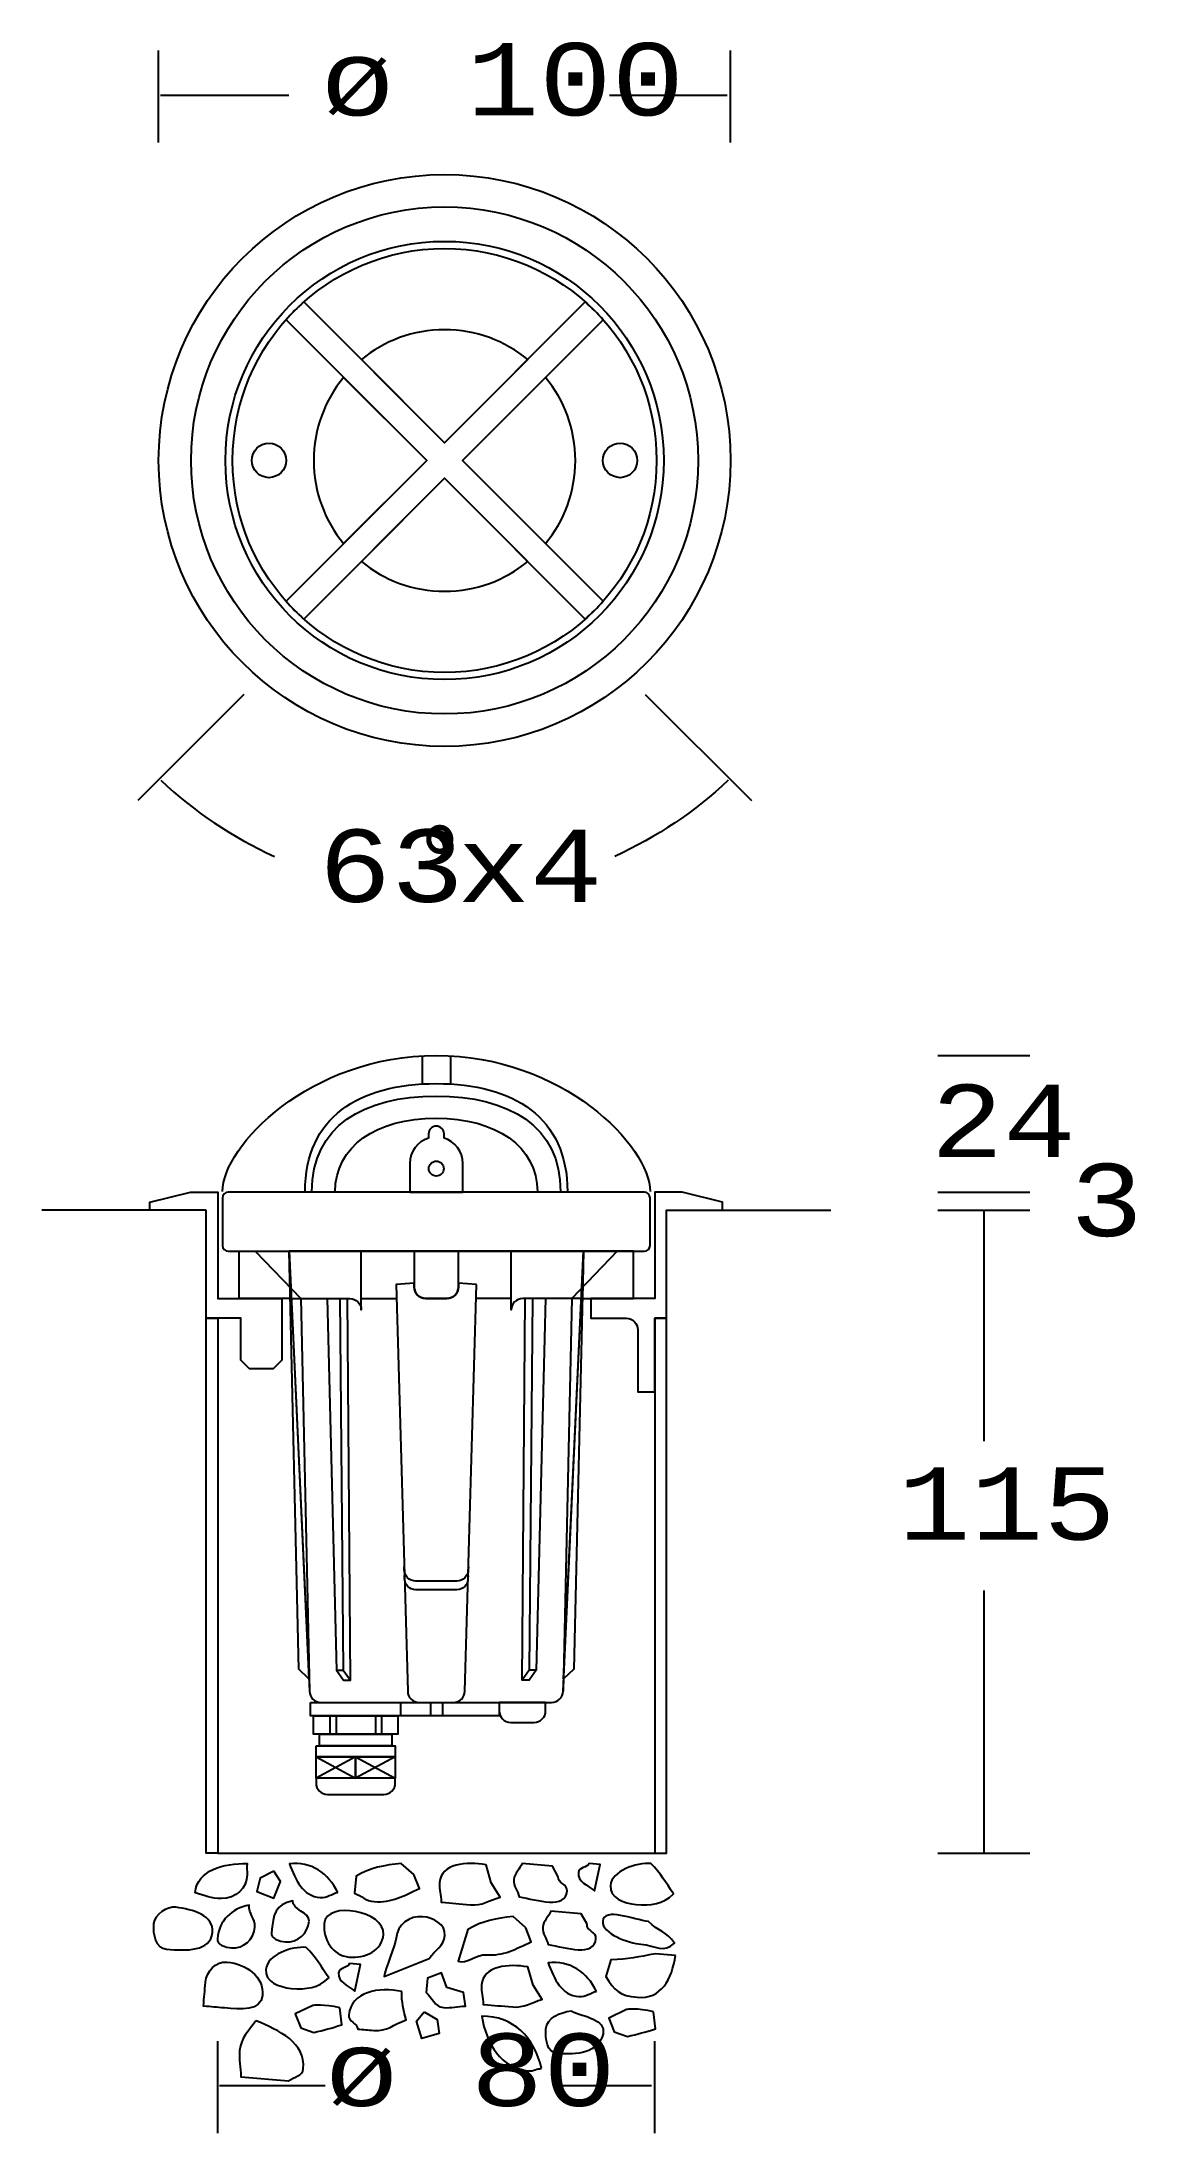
# Model space of a CAD drawing. Extents: x 44 to 161, y 47 to 269.
import ezdxf

# ---------------------------------------------------------------- set-up
doc = ezdxf.new("R2010")
doc.units = 0
doc.layers.add('LIVELLO_1', color=160, linetype='Continuous')
doc.styles.add('STD', font='txt')

# ---------------------------------------------------------------- blocks, each defined once
blk = doc.blocks.new('AI9-BLK2')
at = {"layer": 'LIVELLO_1', "color": 7}
for points in [[(-14.98, 10.57), (-16.42, 9.85), (-16.78, 8.42), (-14.98, 7.7), (-14.26, 9.49)], [(1.03, -4.38), (2.41, -5.22), (2.64, -6.68), (0.78, -7.23), (0.22, -5.39)]]:
    blk.add_lwpolyline(points, close=True, dxfattribs=at)
for points, knots in [([(-23.36, 8.29), (-22.32, 7.98), (-21.63, 7.67), (-20.54, 7.67), (-19.07, 7.67), (-17.82, 8.76), (-17.82, 10.21), (-17.82, 10.68), (-17.87, 10.94), (-17.82, 11.41), (-20.27, 11.41), (-23.15, 10.74), (-23.36, 8.29)], [0, 0, 0, 0, 1, 1, 1, 2, 2, 2, 3, 3, 3, 4, 4, 4, 4]), ([(-8.17, 8.33), (-8.82, 8.21), (-9.31, 7.71), (-10.03, 7.77), (-11.91, 7.94), (-12.66, 9.62), (-13.32, 11.38), (-11.04, 11.63), (-9.16, 10.39), (-8.17, 8.33)], [0, 0, 0, 0, 1, 1, 1, 2, 2, 2, 3, 3, 3, 3]), ([(-0.07, 10.22), (-0.07, 10.22), (0.52, 8.73), (0.52, 8.73), (-1.17, 7.98), (-2.41, 7.19), (-4.29, 7.35), (-5.19, 7.43), (-5.6, 7.92), (-6.38, 8.25), (-6.38, 8.25), (-6.22, 10.04), (-6.22, 10.04), (-4.7, 10.98), (-3.23, 11.21), (-1.41, 11.41), (-1.41, 11.41), (-0.07, 10.22), (-0.07, 10.22)], [0, 0, 0, 0, 1, 1, 1, 2, 2, 2, 3, 3, 3, 4, 4, 4, 5, 5, 5, 6, 6, 6, 6]), ([(8.16, 9.34), (8.16, 9.34), (9.11, 7.82), (9.11, 7.82), (7.91, 7.47), (7.23, 6.9), (5.97, 7.01), (4.72, 7.12), (4.09, 7.18), (2.84, 7.29), (2.82, 8.1), (2.59, 8.56), (2.66, 9.37), (2.84, 11.42), (5.56, 11.63), (7.61, 11.27), (7.61, 11.27), (8.16, 9.34), (8.16, 9.34)], [0, 0, 0, 0, 1, 1, 1, 2, 2, 2, 3, 3, 3, 4, 4, 4, 5, 5, 5, 6, 6, 6, 6]), ([(15.3, 10), (15.24, 9.29), (16.31, 9.19), (16.25, 8.48), (16.08, 6.52), (13.09, 7.5), (11.14, 7.85), (11.01, 8.49), (10.52, 8.98), (10.58, 9.69), (10.64, 10.41), (11.22, 10.8), (11.45, 11.41), (11.45, 11.41), (14.68, 11.13), (14.68, 11.13), (14.68, 11.13), (15.3, 10), (15.3, 10)], [0, 0, 0, 0, 1, 1, 1, 2, 2, 2, 3, 3, 3, 4, 4, 4, 5, 5, 5, 6, 6, 6, 6]), ([(18.61, 11.41), (18.61, 11.41), (19.78, 11.31), (19.78, 11.31), (19.78, 11.31), (19.17, 8.49), (19.17, 8.49), (18.41, 9.1), (17.36, 9.46), (17.44, 10.44), (17.49, 10.97), (18.4, 10.98), (18.61, 11.41)], [0, 0, 0, 0, 1, 1, 1, 2, 2, 2, 3, 3, 3, 4, 4, 4, 4]), ([(25.17, 11.4), (26.23, 10.31), (26.73, 9.44), (27.56, 8.16), (26.42, 7.06), (25.19, 6.9), (23.58, 7.04), (22.27, 7.16), (20.75, 7.76), (20.86, 9.06), (21, 10.61), (23.6, 11.54), (25.17, 11.4)], [0, 0, 0, 0, 1, 1, 1, 2, 2, 2, 3, 3, 3, 4, 4, 4, 4]), ([(-25.42, 6.74), (-23.6, 6.53), (-21.34, 5.87), (-21.51, 4.05), (-21.68, 2.03), (-24.36, 2.1), (-26.39, 2.28), (-27.59, 2.38), (-27.88, 3.82), (-27.78, 5.01), (-27.69, 5.95), (-26.35, 6.87), (-25.42, 6.74)], [0, 0, 0, 0, 1, 1, 1, 2, 2, 2, 3, 3, 3, 4, 4, 4, 4]), ([(-16.99, 4.62), (-17.1, 3.32), (-18.19, 2.32), (-19.49, 2.43), (-20.17, 2.49), (-21.04, 2.73), (-20.98, 3.4), (-20.81, 5.32), (-19.49, 6.61), (-17.62, 6.98), (-17.7, 6.04), (-16.91, 5.55), (-16.99, 4.62)], [0, 0, 0, 0, 1, 1, 1, 2, 2, 2, 3, 3, 3, 4, 4, 4, 4]), ([(-11.23, 5.25), (-11.35, 3.96), (-12.43, 2.95), (-13.73, 3.07), (-14.41, 3.13), (-15.29, 3.36), (-15.23, 4.03), (-15.06, 5.95), (-14.83, 7.07), (-12.96, 7.43), (-13.04, 6.49), (-11.15, 6.19), (-11.23, 5.25)], [0, 0, 0, 0, 1, 1, 1, 2, 2, 2, 3, 3, 3, 4, 4, 4, 4]), ([(-3.3, 3.84), (-3.45, 2.13), (-5.26, 1.29), (-6.98, 1.44), (-8.7, 1.59), (-9.76, 3.31), (-9.61, 5.02), (-9.39, 7.51), (-3.09, 6.33), (-3.3, 3.84)], [0, 0, 0, 0, 1, 1, 1, 2, 2, 2, 3, 3, 3, 3]), ([(24.91, 5.24), (25.97, 4.15), (26.83, 4.19), (27.66, 2.92), (26.51, 1.82), (25.72, 2.67), (24.1, 2.82), (22.8, 2.93), (19.93, 3.94), (20.04, 5.24), (20.18, 6.8), (23.35, 5.38), (24.91, 5.24)], [0, 0, 0, 0, 1, 1, 1, 2, 2, 2, 3, 3, 3, 4, 4, 4, 4]), ([(3.23, 3.74), (3.12, 2.58), (2.19, 2.22), (1.56, 1.28), (1.56, 1.28), (-3.24, -0.62), (-3.24, -0.62), (-3.18, 0.09), (-2.01, 2.76), (-1.95, 3.47), (-1.82, 4.9), (-0.56, 5.87), (0.87, 5.74), (2.04, 5.64), (3.33, 4.9), (3.23, 3.74)], [0, 0, 0, 0, 1, 1, 1, 2, 2, 2, 3, 3, 3, 4, 4, 4, 5, 5, 5, 5]), ([(11.84, 4.56), (11.84, 4.56), (12.43, 3.07), (12.43, 3.07), (10.74, 2.32), (9.5, 1.53), (7.62, 1.69), (6.72, 1.77), (5.43, 0.66), (4.64, 1), (4.64, 1), (5.69, 4.38), (5.69, 4.38), (7.22, 5.32), (8.68, 5.55), (10.5, 5.75), (10.5, 5.75), (11.84, 4.56), (11.84, 4.56)], [0, 0, 0, 0, 1, 1, 1, 2, 2, 2, 3, 3, 3, 4, 4, 4, 5, 5, 5, 6, 6, 6, 6]), ([(18.37, 4.93), (18.31, 4.22), (19.38, 4.12), (19.32, 3.41), (19.15, 1.45), (16.17, 2.43), (14.21, 2.78), (14.09, 3.42), (13.59, 3.91), (13.65, 4.62), (13.71, 5.33), (14.29, 5.73), (14.52, 6.34), (14.52, 6.34), (17.75, 6.06), (17.75, 6.06), (17.75, 6.06), (18.37, 4.93), (18.37, 4.93)], [0, 0, 0, 0, 1, 1, 1, 2, 2, 2, 3, 3, 3, 4, 4, 4, 5, 5, 5, 6, 6, 6, 6]), ([(-11.53, 2.47), (-10.47, 1.39), (-9.97, 0.51), (-9.13, -0.77), (-10.28, -1.87), (-11.5, -2.03), (-13.12, -1.89), (-14.42, -1.77), (-15.95, -1.17), (-15.83, 0.13), (-15.69, 1.68), (-13.09, 2.61), (-11.53, 2.47)], [0, 0, 0, 0, 1, 1, 1, 2, 2, 2, 3, 3, 3, 4, 4, 4, 4]), ([(-19.96, 0.91), (-21.16, 1.01), (-22.15, -0.05), (-22.25, -1.24), (-22.34, -2.23), (-22.39, -2.8), (-22.48, -3.78), (-21.59, -3.86), (-21.12, -3.9), (-20.23, -3.98), (-18.57, -4.13), (-16.33, -4.32), (-16.18, -2.66), (-16, -0.64), (-17.93, 0.73), (-19.96, 0.91)], [0, 0, 0, 0, 1, 1, 1, 2, 2, 2, 3, 3, 3, 4, 4, 4, 5, 5, 5, 5]), ([(-6.92, 0.74), (-6.92, 0.74), (-5.75, 0.64), (-5.75, 0.64), (-5.75, 0.64), (-6.36, -2.18), (-6.36, -2.18), (-7.12, -1.58), (-8.17, -1.21), (-8.09, -0.24), (-8.04, 0.3), (-7.14, 0.31), (-6.92, 0.74)], [0, 0, 0, 0, 1, 1, 1, 2, 2, 2, 3, 3, 3, 4, 4, 4, 4]), ([(12.64, -1.55), (12.64, -1.55), (13.59, -3.06), (13.59, -3.06), (12.38, -3.41), (11.7, -3.98), (10.45, -3.87), (9.19, -3.76), (8.57, -3.71), (7.31, -3.6), (7.29, -2.79), (7.06, -2.32), (7.13, -1.52), (7.31, 0.53), (10.04, 0.74), (12.08, 0.39), (12.08, 0.39), (12.64, -1.55), (12.64, -1.55)], [0, 0, 0, 0, 1, 1, 1, 2, 2, 2, 3, 3, 3, 4, 4, 4, 5, 5, 5, 6, 6, 6, 6]), ([(19.37, -2.21), (18.73, -2.34), (18.23, -2.83), (17.51, -2.77), (15.64, -2.61), (14.88, -0.93), (14.22, 0.84), (16.5, 1.09), (18.38, -0.15), (19.37, -2.21)], [0, 0, 0, 0, 1, 1, 1, 2, 2, 2, 3, 3, 3, 3]), ([(27.79, 1.61), (27.38, -0.96), (26.29, -3.06), (23.7, -2.84), (21.9, -2.68), (21.23, -2.13), (20.37, -0.62), (20.37, -0.62), (20.89, 1.14), (20.89, 1.14), (22.79, 1.24), (23.8, 1.42), (25.64, 1.8), (25.64, 1.8), (27.79, 1.61), (27.79, 1.61)], [0, 0, 0, 0, 1, 1, 1, 2, 2, 2, 3, 3, 3, 4, 4, 4, 5, 5, 5, 5]), ([(-1.36, -2.23), (-1.38, -3.4), (-1.17, -4.13), (-0.9, -5.24), (-2.3, -5.74), (-2.91, -6.5), (-4.35, -6.37), (-4.97, -6.32), (-5.42, -6.28), (-6.05, -6.23), (-6.08, -5.59), (-7.06, -5.42), (-7, -4.7), (-6.79, -2.3), (-3.75, -1.67), (-1.36, -2.23)], [0, 0, 0, 0, 1, 1, 1, 2, 2, 2, 3, 3, 3, 4, 4, 4, 5, 5, 5, 5]), ([(3.45, -1.81), (3.45, -1.81), (5.21, -2.32), (5.21, -2.32), (5.21, -2.32), (5.44, -3.78), (5.44, -3.78), (4.54, -3.79), (3.97, -4.01), (3.08, -3.93), (2.09, -3.85), (1.91, -2.84), (1.23, -2.33), (1.23, -2.33), (1.37, -0.82), (1.37, -0.82), (1.37, -0.82), (2.86, -0.23), (2.86, -0.23), (2.86, -0.23), (3.45, -1.81), (3.45, -1.81)], [0, 0, 0, 0, 1, 1, 1, 2, 2, 2, 3, 3, 3, 4, 4, 4, 5, 5, 5, 6, 6, 6, 7, 7, 7, 7]), ([(-7.95, -3.96), (-7.95, -3.96), (-7.75, -5.77), (-7.75, -5.77), (-8.87, -6.12), (-9.61, -6.33), (-10.71, -6.59), (-10.71, -6.59), (-12.12, -6.11), (-12.12, -6.11), (-12.12, -6.11), (-12.71, -4.62), (-12.71, -4.62), (-12.71, -4.62), (-10.82, -3.71), (-10.82, -3.71), (-10.82, -3.71), (-9.63, -3.55), (-7.95, -3.96)], [0, 0, 0, 0, 1, 1, 1, 2, 2, 2, 3, 3, 3, 4, 4, 4, 5, 5, 5, 6, 6, 6, 6]), ([(16.68, -4.29), (15.49, -4.46), (14.09, -4.96), (13.98, -6.21), (13.89, -7.28), (14.12, -8.74), (15.2, -8.83), (17.26, -9.01), (19.62, -8.77), (20.07, -6.74), (20.39, -5.15), (18.06, -4.95), (16.68, -4.29)], [0, 0, 0, 0, 1, 1, 1, 2, 2, 2, 3, 3, 3, 4, 4, 4, 4]), ([(25.43, -4.38), (25.43, -4.38), (25.64, -6.2), (25.64, -6.2), (24.52, -6.55), (23.78, -6.75), (22.67, -7.02), (22.67, -7.02), (21.27, -6.53), (21.27, -6.53), (21.27, -6.53), (20.68, -5.05), (20.68, -5.05), (20.68, -5.05), (22.57, -4.13), (22.57, -4.13), (22.57, -4.13), (23.75, -3.97), (25.43, -4.38)], [0, 0, 0, 0, 1, 1, 1, 2, 2, 2, 3, 3, 3, 4, 4, 4, 5, 5, 5, 6, 6, 6, 6]), ([(-16.89, -5.34), (-14.37, -6.37), (-11.59, -7.68), (-11.84, -10.45), (-11.91, -11.25), (-12.81, -11.26), (-13.4, -11.75), (-13.4, -11.75), (-18.5, -11.3), (-18.5, -11.3), (-18.5, -10.23), (-18.71, -9.58), (-18.62, -8.51), (-18.49, -7.08), (-17.62, -6.44), (-16.89, -5.34)], [0, 0, 0, 0, 1, 1, 1, 2, 2, 2, 3, 3, 3, 4, 4, 4, 5, 5, 5, 5]), ([(13.53, -10.44), (13, -10.4), (12.7, -10.73), (12.16, -10.68), (9.2, -10.43), (7.63, -7.77), (7.17, -4.86), (10.51, -4.79), (12.74, -7.14), (13.53, -10.44)], [0, 0, 0, 0, 1, 1, 1, 2, 2, 2, 3, 3, 3, 3])]:
    blk.add_open_spline(points, degree=3, knots=knots, dxfattribs=at)
blk = doc.blocks.new('AI9-BLK1')
at = {"layer": 'LIVELLO_1', "color": 7}
for p, q in [((-34.52, 100.44), (-34.52, 110.24)), ((26.35, 100.45), (26.35, 110.24)), ((-20.65, 105.47), (-34.33, 105.47)), ((26.01, 105.47), (13.49, 105.47)), ((-25.46, 41.69), (-36.75, 30.39)), ((17.29, 41.69), (28.58, 30.39)), ((-6.46, 3.2), (-6.46, 0.15)), ((-3.46, 3.2), (-3.46, 0.15)), ((48.44, 3.25), (58.23, 3.25)), ((-29.47, -13.22), (-46.96, -13.22)), ((19.55, -13.22), (37.04, -13.22)), ((48.44, -11.31), (58.23, -11.31)), ((48.44, -13.22), (58.23, -13.22)), ((53.34, -13.22), (53.34, -37.8)), ((-12.95, -22.62), (-9.2, -22.62)), ((3.02, -22.62), (-0.73, -22.62)), ((53.34, -53.71), (53.34, -81.69)), ((-15.59, -62.21), (-14.86, -62.21)), ((5.66, -62.21), (4.93, -62.21)), ((-8.78, -65.64), (-8.78, -67.07)), ((-5.59, -65.64), (-5.59, -67.07)), ((-4.3, -65.64), (-4.3, -67.07)), ((-16.29, -67.07), (-16.29, -68.99)), ((-15.64, -67.07), (-15.64, -68.99)), ((-11.45, -67.07), (-11.45, -68.99)), ((-10.8, -67.07), (-10.8, -68.99)), ((-13.55, -71.41), (-17.76, -73.7)), ((-17.76, -71.41), (-13.55, -73.7)), ((-13.55, -71.41), (-9.33, -73.7)), ((-9.33, -71.41), (-13.55, -73.7)), ((-28.22, -81.69), (18.3, -81.69)), ((48.44, -81.69), (58.23, -81.69)), ((-28.22, -111.49), (-28.22, -101.7)), ((18.3, -111.49), (18.3, -101.69)), ((-16.8, -106.46), (-28.03, -106.46)), ((17.95, -106.46), (7.55, -106.46))]:
    blk.add_line(p, q, dxfattribs=at)
for points in [[(-29.47, -13.22), (-35.45, -13.22), (-35.45, -12.36), (-31.14, -11.3), (-28.22, -11.3), (-28.22, -22.62), (-21.41, -22.62), (-21.41, -29.18), (-22.32, -30.1), (-24.86, -30.1), (-25.77, -29.18), (-25.77, -24.73), (-29.47, -24.73)], [(-25.95, -17.59), (-20.63, -17.59), (-20.52, -22.62), (-25.95, -22.62)], [(-20.63, -17.59), (-18.52, -63.11), (-19.59, -62.08)], [(10.71, -17.59), (9.67, -62.08), (8.59, -63.11)], [(16.02, -17.59), (10.71, -17.59), (10.59, -22.62), (16.02, -22.62)], [(-29.47, -24.73), (-28.22, -24.73), (-28.22, -81.69), (-29.47, -81.69)], [(19.55, -24.73), (18.3, -24.73), (18.3, -81.69), (19.55, -81.69)], [(-18.36, -65.64), (1.74, -65.64), (1.74, -67.07), (-18.36, -67.07)], [(-18.02, -67.07), (-9.07, -67.07), (-9.07, -68.99), (-18.02, -68.99)], [(-17.39, -68.99), (-9.71, -68.99), (-9.71, -70.25), (-17.39, -70.25)], [(-17.76, -70.25), (-9.33, -70.25), (-9.33, -71.41), (-17.76, -71.41)], [(-17.76, -71.41), (-13.55, -71.41), (-13.55, -73.7), (-17.76, -73.7)], [(-13.55, -71.41), (-9.33, -71.41), (-9.33, -73.7), (-13.55, -73.7)]]:
    blk.add_lwpolyline(points, close=True, dxfattribs=at)
for points in [[(-24.23, -17.59), (-19.38, -22.62), (-18.45, -64.42)], [(14.3, -17.59), (9.45, -22.62), (8.53, -64.42)], [(-16.57, -22.62), (-15.59, -62.21), (-14.85, -63.27), (-14.1, -63.27), (-14.42, -22.62)], [(-15.22, -22.62), (-14.86, -62.21), (-14.1, -63.27)], [(5.29, -22.62), (4.93, -62.21), (4.17, -63.27)], [(6.65, -22.62), (5.66, -62.21), (4.93, -63.27), (4.17, -63.27), (4.49, -22.62)]]:
    blk.add_lwpolyline(points, dxfattribs=at)
for centre, radius in [((-4.08, 66.6), 30.44), ((-4.08, 66.6), 26.99), ((-4.08, 66.6), 23.33), ((-4.08, 66.6), 22.57), ((-22.78, 66.6), 1.83), ((14.61, 66.6), 1.83), ((-4.96, -8.79), 0.796)]:
    blk.add_circle(centre, radius, dxfattribs=at)
for points, knots in [([(12.8, 81.58), (12.8, 81.58), (-2.19, 66.6), (-2.19, 66.6), (-2.19, 66.6), (12.8, 51.61), (12.8, 51.61), (12.2, 50.94), (11.57, 50.31), (10.9, 49.72), (10.9, 49.72), (-4.08, 64.7), (-4.08, 64.7), (-4.08, 64.7), (-19.07, 49.72), (-19.07, 49.72), (-19.74, 50.31), (-20.37, 50.94), (-20.96, 51.61), (-20.96, 51.61), (-5.98, 66.6), (-5.98, 66.6), (-5.98, 66.6), (-20.96, 81.58), (-20.96, 81.58), (-20.37, 82.25), (-19.74, 82.88), (-19.07, 83.48), (-19.07, 83.48), (-4.08, 68.49), (-4.08, 68.49), (-4.08, 68.49), (10.9, 83.48), (10.9, 83.48), (11.57, 82.88), (12.2, 82.25), (12.8, 81.58)], [0, 0, 0, 0, 1, 1, 1, 2, 2, 2, 3, 3, 3, 4, 4, 4, 5, 5, 5, 6, 6, 6, 7, 7, 7, 8, 8, 8, 9, 9, 9, 10, 10, 10, 11, 11, 11, 12, 12, 12, 12]), ([(-12.94, 77.35), (-10.53, 79.33), (-7.45, 80.52), (-4.08, 80.52), (-0.72, 80.52), (2.36, 79.33), (4.77, 77.35), (4.77, 77.35), (-4.08, 68.49), (-4.08, 68.49), (-4.08, 68.49), (-12.94, 77.35), (-12.94, 77.35)], [0, 0, 0, 0, 1, 1, 1, 2, 2, 2, 3, 3, 3, 4, 4, 4, 4]), ([(-18.01, 66.6), (-18.01, 69.96), (-16.82, 73.04), (-14.83, 75.45), (-14.83, 75.45), (-5.98, 66.6), (-5.98, 66.6), (-5.98, 66.6), (-14.83, 57.75), (-14.83, 57.75), (-16.82, 60.15), (-18.01, 63.24), (-18.01, 66.6)], [0, 0, 0, 0, 1, 1, 1, 2, 2, 2, 3, 3, 3, 4, 4, 4, 4]), ([(6.67, 75.45), (8.65, 73.04), (9.84, 69.96), (9.84, 66.6), (9.84, 63.24), (8.65, 60.15), (6.67, 57.75), (6.67, 57.75), (-2.19, 66.6), (-2.19, 66.6), (-2.19, 66.6), (6.67, 75.45), (6.67, 75.45)], [0, 0, 0, 0, 1, 1, 1, 2, 2, 2, 3, 3, 3, 4, 4, 4, 4]), ([(4.77, 55.85), (2.36, 53.86), (-0.72, 52.67), (-4.08, 52.67), (-7.45, 52.67), (-10.53, 53.86), (-12.94, 55.85), (-12.94, 55.85), (-4.08, 64.7), (-4.08, 64.7), (-4.08, 64.7), (4.77, 55.85), (4.77, 55.85)], [0, 0, 0, 0, 1, 1, 1, 2, 2, 2, 3, 3, 3, 4, 4, 4, 4]), ([(-27.73, -11.24), (-27.73, -6.4), (-18.43, 3.25), (-4.96, 3.25), (8.5, 3.25), (17.8, -6.4), (17.8, -11.24)], [0, 0, 0, 0, 1, 1, 1, 2, 2, 2, 2]), ([(-18.93, -11.24), (-18.93, -3.34), (-13.22, 0.26), (-4.96, 0.26), (3.29, 0.26), (9, -3.34), (9, -11.25)], [0, 0, 0, 0, 1, 1, 1, 2, 2, 2, 2]), ([(-18.2, -11.25), (-18.2, -4.27), (-12.73, -1.07), (-4.97, -1.07), (2.78, -1.07), (8.27, -4.27), (8.27, -11.25)], [0, 0, 0, 0, 1, 1, 1, 2, 2, 2, 2]), ([(-15.73, -11.26), (-15.73, -6.4), (-11.34, -3.43), (-4.99, -3.43), (1.36, -3.43), (5.8, -6.4), (5.8, -11.26)], [0, 0, 0, 0, 1, 1, 1, 2, 2, 2, 2]), ([(-4.14, -5.54), (-2.98, -5.9), (-2.13, -6.98), (-2.13, -8.25), (-2.13, -8.25), (-2.13, -11.31), (-2.13, -11.31), (-2.13, -11.31), (-7.79, -11.31), (-7.79, -11.31), (-7.79, -11.31), (-7.79, -8.25), (-7.79, -8.25), (-7.79, -6.98), (-6.95, -5.9), (-5.79, -5.55), (-5.79, -5.55), (-5.79, -5.1), (-5.79, -5.1), (-5.79, -4.64), (-5.42, -4.27), (-4.96, -4.27), (-4.51, -4.27), (-4.14, -4.64), (-4.14, -5.1), (-4.14, -5.1), (-4.14, -5.54), (-4.14, -5.54)], [0, 0, 0, 0, 1, 1, 1, 2, 2, 2, 3, 3, 3, 4, 4, 4, 5, 5, 5, 6, 6, 6, 7, 7, 7, 8, 8, 8, 9, 9, 9, 9]), ([(-27.11, -11.3), (-27.11, -11.3), (17.19, -11.3), (17.19, -11.3), (17.53, -11.3), (17.8, -11.58), (17.8, -11.91), (17.8, -11.91), (17.8, -16.97), (17.8, -16.97), (17.8, -17.31), (17.53, -17.59), (17.19, -17.59), (17.19, -17.59), (-27.11, -17.59), (-27.11, -17.59), (-27.45, -17.59), (-27.73, -17.31), (-27.73, -16.97), (-27.73, -16.97), (-27.73, -11.91), (-27.73, -11.91), (-27.73, -11.58), (-27.45, -11.3), (-27.11, -11.3)], [0, 0, 0, 0, 1, 1, 1, 2, 2, 2, 3, 3, 3, 4, 4, 4, 5, 5, 5, 6, 6, 6, 7, 7, 7, 8, 8, 8, 8]), ([(15.28, -24.73), (15.28, -24.73), (11.48, -24.73), (11.48, -24.73), (11.48, -24.73), (11.48, -22.62), (11.48, -22.62), (11.48, -22.62), (18.3, -22.62), (18.3, -22.62), (18.3, -22.62), (18.3, -11.3), (18.3, -11.3), (18.3, -11.3), (21.21, -11.3), (21.21, -11.3), (21.21, -11.3), (25.52, -12.36), (25.52, -12.36), (25.52, -12.36), (25.52, -13.22), (25.52, -13.22), (25.52, -13.22), (19.55, -13.22), (19.55, -13.22), (19.55, -13.22), (19.55, -24.73), (19.55, -24.73), (19.55, -24.73), (18.3, -24.73), (18.3, -24.73), (18.3, -24.73), (18.3, -32.56), (18.3, -32.56), (18.3, -32.56), (16.5, -32.56), (16.5, -32.56), (16.5, -32.56), (16.5, -25.95), (16.5, -25.95), (16.5, -25.28), (15.96, -24.73), (15.28, -24.73)], [0, 0, 0, 0, 1, 1, 1, 2, 2, 2, 3, 3, 3, 4, 4, 4, 5, 5, 5, 6, 6, 6, 7, 7, 7, 8, 8, 8, 9, 9, 9, 10, 10, 10, 11, 11, 11, 12, 12, 12, 13, 13, 13, 14, 14, 14, 14]), ([(-20.63, -17.59), (-20.63, -17.59), (-12.95, -17.59), (-12.95, -17.59), (-12.95, -17.59), (-12.95, -23.84), (-12.95, -23.84), (-12.95, -23.16), (-13.5, -22.62), (-14.17, -22.62), (-14.17, -22.62), (-20.52, -22.62), (-20.52, -22.62), (-20.52, -22.62), (-20.63, -17.59), (-20.63, -17.59)], [0, 0, 0, 0, 1, 1, 1, 2, 2, 2, 3, 3, 3, 4, 4, 4, 5, 5, 5, 5]), ([(-17.23, -65.64), (-17.91, -65.64), (-18.45, -65.09), (-18.45, -64.42), (-18.45, -64.42), (-20.63, -17.59), (-20.63, -17.59), (-20.63, -17.59), (10.71, -17.59), (10.71, -17.59), (10.71, -17.59), (8.53, -64.42), (8.53, -64.42), (8.53, -65.09), (7.98, -65.64), (7.31, -65.64), (7.31, -65.64), (-17.23, -65.64), (-17.23, -65.64)], [0, 0, 0, 0, 1, 1, 1, 2, 2, 2, 3, 3, 3, 4, 4, 4, 5, 5, 5, 6, 6, 6, 6]), ([(-2.61, -17.59), (-2.61, -17.59), (-2.61, -21.4), (-2.61, -21.4), (-2.61, -22.07), (-3.15, -22.62), (-3.83, -22.62), (-3.83, -22.62), (-6.1, -22.62), (-6.1, -22.62), (-6.78, -22.62), (-7.32, -22.07), (-7.32, -21.4), (-7.32, -21.4), (-7.32, -17.59), (-7.32, -17.59), (-7.32, -17.59), (-2.61, -17.59), (-2.61, -17.59)], [0, 0, 0, 0, 1, 1, 1, 2, 2, 2, 3, 3, 3, 4, 4, 4, 5, 5, 5, 6, 6, 6, 6]), ([(10.71, -17.59), (10.71, -17.59), (3.02, -17.59), (3.02, -17.59), (3.02, -17.59), (3.02, -23.84), (3.02, -23.84), (3.02, -23.16), (3.57, -22.62), (4.24, -22.62), (4.24, -22.62), (10.59, -22.62), (10.59, -22.62), (10.59, -22.62), (10.71, -17.59), (10.71, -17.59)], [0, 0, 0, 0, 1, 1, 1, 2, 2, 2, 3, 3, 3, 4, 4, 4, 5, 5, 5, 5]), ([(-0.7, -21.14), (-0.7, -21.14), (-1.93, -64.42), (-1.93, -64.42), (-1.93, -65.09), (-2.47, -65.64), (-3.15, -65.64), (-3.15, -65.64), (-6.78, -65.64), (-6.78, -65.64), (-7.46, -65.64), (-8.01, -65.09), (-8.01, -64.42), (-8.01, -64.42), (-9.23, -21.14), (-9.23, -21.14), (-9.23, -21.14), (-7.32, -21), (-7.32, -21), (-7.32, -21), (-7.32, -21.4), (-7.32, -21.4), (-7.32, -22.07), (-6.78, -22.62), (-6.1, -22.62), (-6.1, -22.62), (-3.83, -22.62), (-3.83, -22.62), (-3.15, -22.62), (-2.61, -22.07), (-2.61, -21.4), (-2.61, -21.4), (-2.61, -21), (-2.61, -21), (-2.61, -21), (-0.7, -21.14), (-0.7, -21.14)], [0, 0, 0, 0, 1, 1, 1, 2, 2, 2, 3, 3, 3, 4, 4, 4, 5, 5, 5, 6, 6, 6, 7, 7, 7, 8, 8, 8, 9, 9, 9, 10, 10, 10, 11, 11, 11, 12, 12, 12, 12]), ([(-1.55, -51.23), (-1.55, -51.23), (-1.56, -51.48), (-1.56, -51.48), (-1.56, -52.16), (-2.1, -52.7), (-2.78, -52.7), (-2.78, -52.7), (-7.16, -52.7), (-7.16, -52.7), (-7.83, -52.7), (-8.38, -52.16), (-8.38, -51.48), (-8.38, -51.48), (-8.38, -51.18), (-8.38, -51.18)], [0, 0, 0, 0, 1, 1, 1, 2, 2, 2, 3, 3, 3, 4, 4, 4, 5, 5, 5, 5]), ([(-1.58, -52.16), (-1.58, -52.16), (-1.59, -52.41), (-1.59, -52.41), (-1.59, -53.09), (-2.1, -53.63), (-2.78, -53.63), (-2.78, -53.63), (-7.16, -53.63), (-7.16, -53.63), (-7.83, -53.63), (-8.35, -53.09), (-8.35, -52.41), (-8.35, -52.41), (-8.35, -52.11), (-8.35, -52.11)], [0, 0, 0, 0, 1, 1, 1, 2, 2, 2, 3, 3, 3, 4, 4, 4, 5, 5, 5, 5]), ([(6.68, -65.64), (6.68, -65.64), (6.68, -66.53), (6.68, -66.53), (6.68, -67.2), (6.13, -67.75), (5.45, -67.75), (5.45, -67.75), (2.96, -67.75), (2.96, -67.75), (2.28, -67.75), (1.74, -67.2), (1.74, -66.53), (1.74, -66.53), (1.74, -65.64), (1.74, -65.64), (1.74, -65.64), (6.68, -65.64), (6.68, -65.64)], [0, 0, 0, 0, 1, 1, 1, 2, 2, 2, 3, 3, 3, 4, 4, 4, 5, 5, 5, 6, 6, 6, 6]), ([(-9.33, -73.7), (-9.33, -73.7), (-9.33, -74.2), (-9.33, -74.2), (-9.33, -74.88), (-9.88, -75.42), (-10.56, -75.42), (-10.56, -75.42), (-16.54, -75.42), (-16.54, -75.42), (-17.21, -75.42), (-17.76, -74.88), (-17.76, -74.2), (-17.76, -74.2), (-17.76, -73.7), (-17.76, -73.7), (-17.76, -73.7), (-9.33, -73.7), (-9.33, -73.7)], [0, 0, 0, 0, 1, 1, 1, 2, 2, 2, 3, 3, 3, 4, 4, 4, 5, 5, 5, 6, 6, 6, 6])]:
    blk.add_open_spline(points, degree=3, knots=knots, dxfattribs=at)
for points in [[(-34.29, 32.56), (-30.77, 29.23), (-26.66, 26.48), (-22.2, 24.44)], [(26.12, 32.56), (22.6, 29.23), (18.49, 26.48), (14.04, 24.44)]]:
    blk.add_open_spline(points, degree=3, dxfattribs=at)
blk.add_blockref('AI9-BLK2', (-7.28, -94.18), dxfattribs=at)
at = {"layer": 'LIVELLO_1', "color": 7, "char_height": 7.7114, "attachment_point": 1, "style": 'STD'}
for s, insert in [('\\fCourier|b0|i0;\\H7.7114;\\C7;ø 100', (-17.2, 111.05)), ('\\fCourier|b0|i0;\\H7.7114;\\C7;63', (-17.5, 27.31)), ('\\fSymbol|b0|i0;\\H7.7114;\\C7;°', (-6.65, 27.71)), ('\\fCourier|b0|i0;\\H7.7114;\\C7;x4', (-2.73, 27.31)), ('\\fCourier|b0|i0;\\H7.7114;\\C7;24', (47.67, 0.15)), ('\\fCourier|b0|i0;\\H7.7114;\\C7;3', (62.53, -8.27)), ('\\fCourier|b0|i0;\\H7.7114;\\C7;115', (44.2, -40.59)), ('\\fCourier|b0|i0;\\H7.7114;\\C7;ø 80', (-16.76, -100.88))]:
    blk.add_mtext(s, dxfattribs=dict(at, insert=insert))

msp = doc.modelspace()

# ---------------------------------------------------------------- block references
at = {"layer": 'LIVELLO_1', "color": 7}
msp.add_blockref('AI9-BLK1', (91.427753, 158.234011), dxfattribs=at)

doc.saveas('drawing.dxf')
